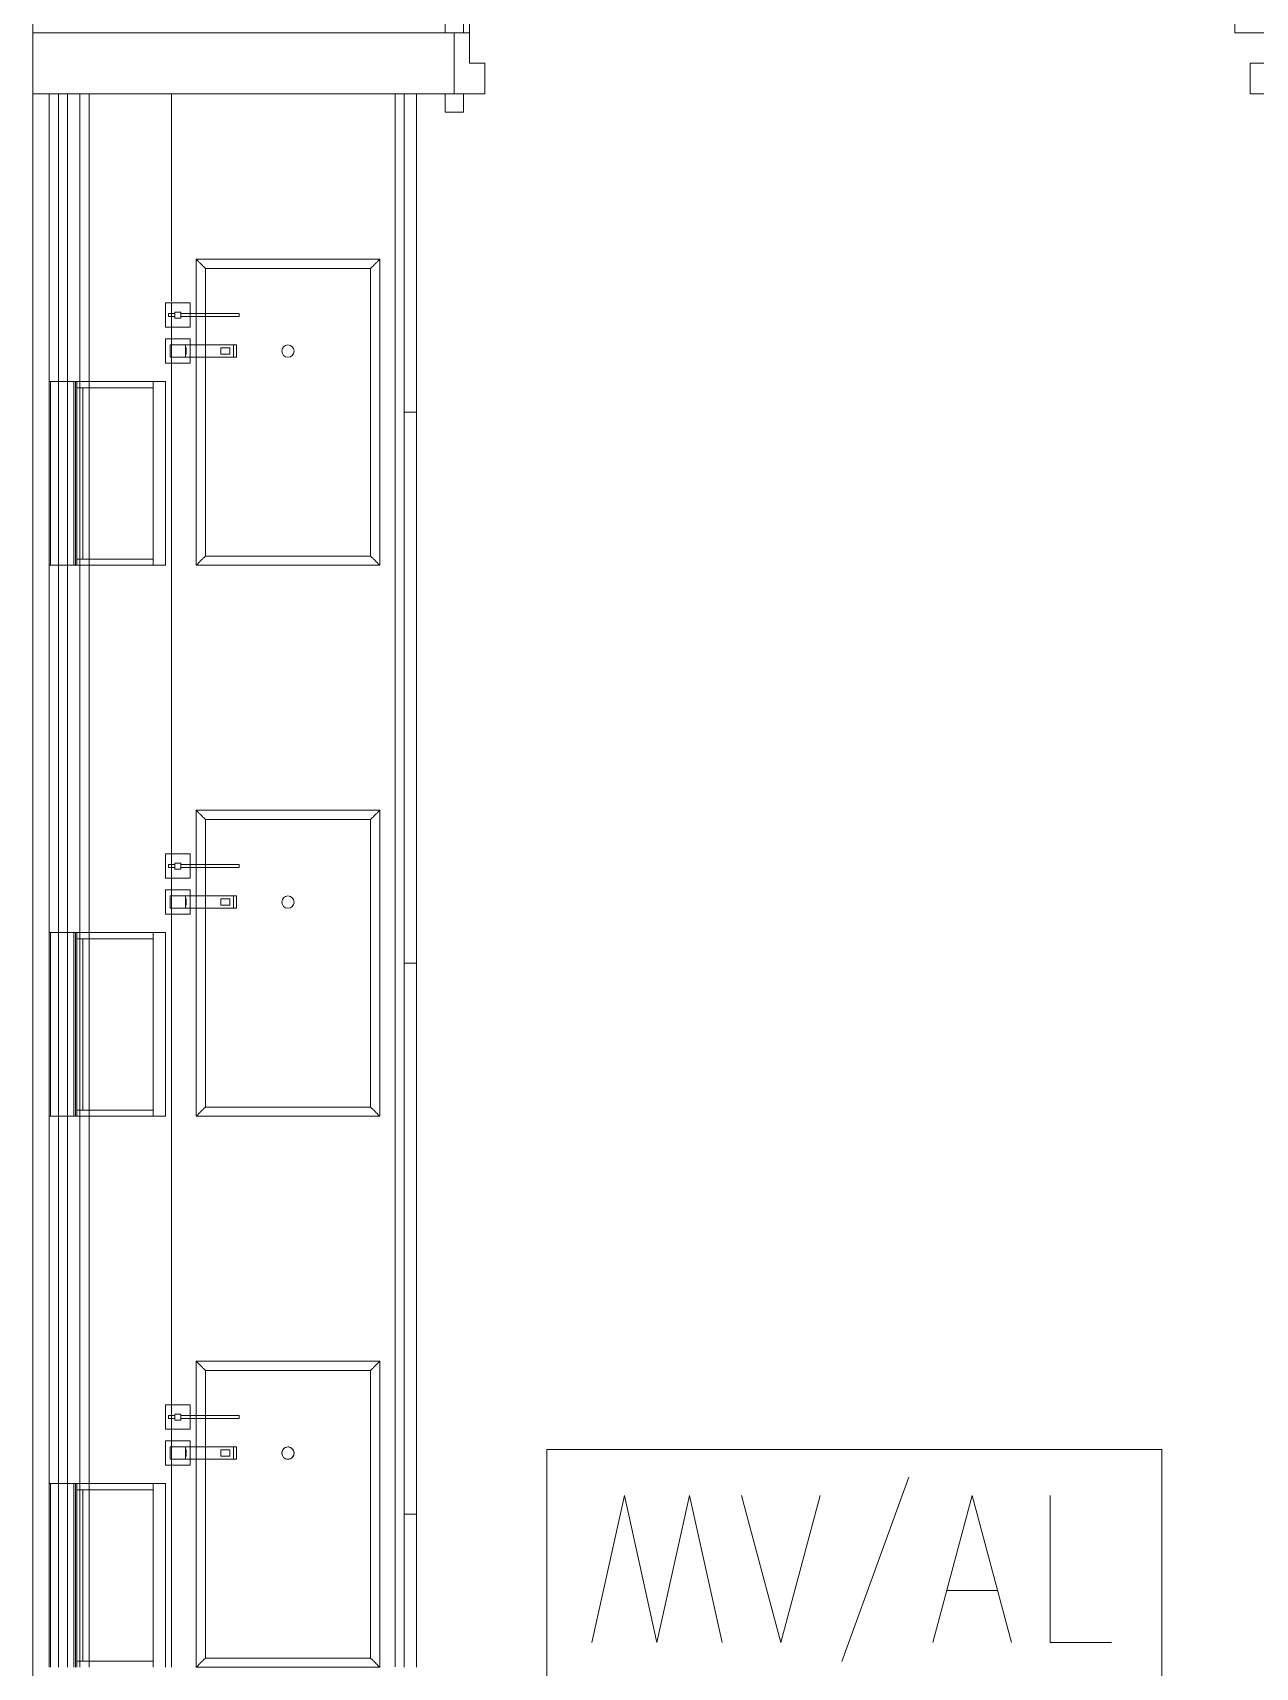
# Model space of a CAD drawing. Header units: millimetres. Extents: x 10569 to 232243, y -25347 to 80743.
# Drawn here: x 78989 to 80986, y 40282 to 42952 of the extents above; entities that cross this region are included whole.
import ezdxf

# ---------------------------------------------------------------- set-up
doc = ezdxf.new("R2010")
doc.units = ezdxf.units.MM
for name, color, linetype, lineweight in [('A-DETL-GENF', 92, 'Continuous', 20), ('A-DOOR', 31, 'Continuous', 20), ('A-DOOR-FRAM', 31, 'Continuous', 30), ('A-GENM', 13, 'Continuous', 20), ('A-WALL', 113, 'Continuous', 20)]:
    doc.layers.add(name, color=color, linetype=linetype, lineweight=lineweight)

# ---------------------------------------------------------------- blocks, each defined once
blk = doc.blocks.new('DLN-Single Door__X01_ - _M08_1300 x 2450 _WH_-16935537-TENDER DRAFT G_F')
at = {"layer": 'A-DOOR', "lineweight": 15}
for p, q in [((-660, 80), (-690, 80)), ((-690, 80), (-690, 50)), ((-660, 50), (-660, 80)), ((690, 80), (660, 80)), ((660, 80), (660, 50)), ((690, 50), (690, 80)), ((-675, 50), (-660, 50)), ((660, 50), (675, 50)), ((-690, -50), (-690, -80)), ((-660, -50), (-675, -50)), ((-660, -80), (-660, -50)), ((-600, -50), (-650, -50)), ((-650, -50), (-650, -1350)), ((-600, -1350), (-600, -50)), ((675, -50), (660, -50)), ((660, -50), (660, -80)), ((690, -80), (690, -50)), ((-690, -80), (-660, -80)), ((660, -80), (690, -80)), ((-650, -1350), (-600, -1350))]:
    blk.add_line(p, q, dxfattribs=at)
blk.add_arc((-650, -50), 1300, 270, 0.5, dxfattribs=at)
at = {"layer": 'A-DOOR-FRAM', "lineweight": 15}
for p, q in [((-625, 50), (-675, 50)), ((-625, 0), (-625, 50)), ((625, 50), (625, 0)), ((675, 50), (625, 50)), ((-650, -50), (-650, 0)), ((-650, 0), (-625, 0)), ((625, 0), (650, 0)), ((650, 0), (650, -50)), ((-675, -50), (-650, -50)), ((650, -50), (675, -50))]:
    blk.add_line(p, q, dxfattribs=at)
blk = doc.blocks.new('DLN_Counter _ Cabinet - DLN_Counter _ Cabinet-15606088-TENDER DRAFT G_F')
at = {"layer": 'A-GENM', "lineweight": 9}
for p, q in [((-235, 525), (235, 525)), ((-235, 255), (-235, 525)), ((235, 525), (235, 255)), ((235, 255), (-235, 255))]:
    blk.add_line(p, q, dxfattribs=at)
blk = doc.blocks.new('DLN_Counter _ Cabinet - DLN_Counter _ Cabinet-15606091-TENDER DRAFT G_F')
at = {"layer": 'A-GENM', "lineweight": 9}
for p, q in [((-235, 525), (235, 525)), ((-235, 255), (-235, 525)), ((235, 525), (235, 255)), ((235, 255), (-235, 255))]:
    blk.add_line(p, q, dxfattribs=at)
blk = doc.blocks.new('DLN_2D-MV_AL - MV_AL_RED_-1735445-TENDER DRAFT G_F')
at = {"layer": 'A-DETL-GENF'}
for p, q in [((502.5, 200), (-502.5, 200)), ((-502.5, 200), (-502.5, -200)), ((-502.5, 200), (502.5, 200)), ((-502.5, -200), (-502.5, 200)), ((502.5, -200), (502.5, 200)), ((502.5, 200), (502.5, -200)), ((89.3, 154.7), (-20.2, -146)), ((-375.6, 125), (-428.8, -115)), ((-375.6, 125), (-322.4, -115)), ((-269.2, 125), (-322.4, -115)), ((-269.2, 125), (-216, -115)), ((-120.1, -115), (-184.4, 125)), ((-120.1, -115), (-55.8, 125)), ((192.7, 125), (128.4, -115)), ((192.7, 125), (257, -115)), ((319.9, 125), (319.9, -115)), ((151.1, -30.3), (234.3, -30.3)), ((319.9, -115), (419.9, -115)), ((-502.5, -200), (502.5, -200)), ((502.5, -200), (-502.5, -200))]:
    blk.add_line(p, q, dxfattribs=at)

msp = doc.modelspace()

# ---------------------------------------------------------------- linework, layer by layer
at = {"layer": 'A-GENM', "lineweight": 9}
for p, q in [((79616.29296, 42852.48546), (79016.29296, 42852.48546)), ((79016.29296, 42082.48546), (79016.29296, 42852.48546)), ((79016.29296, 42852.48546), (79016.29296, 42082.48546)), ((79016.29296, 42082.48546), (79016.29296, 42852.48546)), ((79016.29296, 42852.48546), (79016.29296, 42382.48546)), ((79016.29296, 42852.48546), (79046.29296, 42852.48546)), ((79031.29296, 42852.48546), (79016.29296, 42852.48546)), ((79031.29296, 42852.48546), (79031.29296, 42382.48546)), ((79031.29296, 42852.48546), (79031.29296, 42082.48546)), ((79046.29296, 42852.48546), (79031.29296, 42852.48546)), ((79031.29296, 42852.48546), (79046.29296, 42852.48546)), ((79046.29296, 42852.48546), (79031.29296, 42852.48546)), ((79046.29296, 42082.48546), (79046.29296, 42852.48546)), ((79046.29296, 42852.48546), (79046.29296, 42082.48546)), ((79046.29296, 42852.48546), (79216.29296, 42852.48546)), ((79066.29296, 42852.48546), (79046.29296, 42852.48546)), ((79066.29296, 42852.48546), (79066.29296, 42082.48546)), ((79066.29296, 42852.48546), (79066.29296, 42082.48546)), ((79081.29296, 42852.48546), (79066.29296, 42852.48546)), ((79081.29296, 42852.48546), (79081.29296, 42082.48546)), ((79081.29296, 42852.48546), (79081.29296, 42082.48546)), ((79216.29296, 42852.48546), (79081.29296, 42852.48546)), ((79581.29296, 42852.48546), (79216.29296, 42852.48546)), ((79216.29296, 42852.48546), (79596.29296, 42852.48546)), ((79216.29296, 42513.22929), (79216.29296, 42852.48546)), ((79216.29296, 42852.48546), (79216.29296, 42513.22929)), ((79216.29296, 42852.48546), (79596.29296, 42852.48546)), ((79596.29296, 42852.48546), (79216.29296, 42852.48546)), ((79596.29296, 42852.48546), (79581.29296, 42852.48546)), ((79581.29296, 42852.48546), (79581.29296, 42083.17777)), ((79581.29296, 42852.48546), (79581.29296, 42083.17777)), ((79596.29296, 42852.48546), (79616.29296, 42852.48546)), ((79616.29296, 42852.48546), (79596.29296, 42852.48546)), ((79596.29296, 42852.48546), (79596.29296, 42332.48546)), ((79596.29296, 42332.48546), (79596.29296, 42852.48546)), ((79596.29296, 42082.48546), (79596.29296, 42852.48546)), ((79596.29296, 42852.48546), (79596.29296, 42082.48546)), ((79596.29296, 42082.48546), (79596.29296, 42852.48546)), ((79596.29296, 42852.48546), (79596.29296, 42082.48546)), ((79616.29296, 42852.48546), (79616.29296, 42332.48546)), ((79616.29296, 42332.48546), (79616.29296, 42852.48546)), ((79616.29296, 42082.48546), (79616.29296, 42852.48546)), ((79616.29296, 42852.48546), (79616.29296, 42082.48546)), ((79256.29296, 42493.72339), (79256.29296, 42582.48546)), ((79256.29296, 42582.48546), (79556.29296, 42582.48546)), ((79541.29296, 42567.48546), (79271.29296, 42567.48546)), ((79271.29296, 42567.48546), (79271.29296, 42493.72339)), ((79271.29296, 42493.72339), (79271.29296, 42567.48546)), ((79271.29296, 42567.48546), (79541.29296, 42567.48546)), ((79541.29296, 42097.48546), (79541.29296, 42567.48546)), ((79541.29296, 42567.48546), (79541.29296, 42097.48546)), ((79556.29296, 42582.48546), (79556.29296, 42082.48546)), ((79246.29296, 42511.22339), (79206.29296, 42511.22339)), ((79206.29296, 42511.22339), (79206.29296, 42471.22339)), ((79206.29296, 42471.22339), (79206.29296, 42511.22339)), ((79206.29296, 42511.22339), (79246.29296, 42511.22339)), ((79216.29296, 42493.72339), (79216.29296, 42511.22339)), ((79216.29296, 42511.22339), (79216.29296, 42493.72339)), ((79246.29296, 42493.72339), (79246.29296, 42511.22339)), ((79246.29296, 42511.22339), (79246.29296, 42493.72339)), ((79211.29296, 42493.72339), (79221.29296, 42493.72339)), ((79221.29296, 42493.72339), (79211.29296, 42493.72339)), ((79211.29296, 42493.72339), (79211.29296, 42488.72339)), ((79211.29296, 42493.72339), (79211.29296, 42488.72339)), ((79211.29296, 42488.72339), (79221.29296, 42488.72339)), ((79221.29296, 42488.72339), (79211.29296, 42488.72339)), ((79216.29296, 42488.72339), (79216.29296, 42493.72339)), ((79216.29296, 42493.72339), (79216.29296, 42488.72339)), ((79216.29296, 42471.22339), (79216.29296, 42488.72339)), ((79216.29296, 42488.72339), (79216.29296, 42471.22339)), ((79221.29296, 42496.22339), (79231.29296, 42496.22339)), ((79231.29296, 42496.22339), (79221.29296, 42496.22339)), ((79221.29296, 42486.22339), (79221.29296, 42496.22339)), ((79221.29296, 42496.22339), (79221.29296, 42493.72339)), ((79221.29296, 42493.72339), (79221.29296, 42488.72339)), ((79221.29296, 42493.72339), (79221.29296, 42488.72339)), ((79221.29296, 42488.72339), (79221.29296, 42493.72339)), ((79221.29296, 42488.72339), (79221.29296, 42486.22339)), ((79221.29296, 42486.22339), (79231.29296, 42486.22339)), ((79231.29296, 42486.22339), (79221.29296, 42486.22339)), ((79231.29296, 42496.22339), (79231.29296, 42493.72339)), ((79231.29296, 42496.22339), (79231.29296, 42486.22339)), ((79231.29296, 42493.72339), (79231.29296, 42488.72339)), ((79231.29296, 42493.72339), (79231.29296, 42488.72339)), ((79231.29296, 42493.72339), (79326.29296, 42493.72339)), ((79326.29296, 42493.72339), (79231.29296, 42493.72339)), ((79231.29296, 42488.72339), (79231.29296, 42493.72339)), ((79326.29296, 42488.72339), (79231.29296, 42488.72339)), ((79231.29296, 42488.72339), (79326.29296, 42488.72339)), ((79231.29296, 42488.72339), (79231.29296, 42486.22339)), ((79246.29296, 42488.72339), (79246.29296, 42493.72339)), ((79246.29296, 42493.72339), (79246.29296, 42488.72339)), ((79246.29296, 42471.22339), (79246.29296, 42488.72339)), ((79246.29296, 42488.72339), (79246.29296, 42471.22339)), ((79256.29296, 42488.72339), (79256.29296, 42493.72339)), ((79256.29296, 42442.48546), (79256.29296, 42488.72339)), ((79271.29296, 42493.72339), (79271.29296, 42488.72339)), ((79271.29296, 42488.72339), (79271.29296, 42493.72339)), ((79271.29296, 42488.72339), (79271.29296, 42442.48546)), ((79271.29296, 42442.48546), (79271.29296, 42488.72339)), ((79326.29296, 42488.72339), (79326.29296, 42493.72339)), ((79326.29296, 42493.72339), (79326.29296, 42488.72339)), ((79206.29296, 42471.22339), (79246.29296, 42471.22339)), ((79246.29296, 42471.22339), (79206.29296, 42471.22339)), ((79216.29296, 42452.48546), (79216.29296, 42471.22339)), ((79216.29296, 42471.22339), (79216.29296, 42452.48546)), ((79246.29296, 42452.48546), (79206.29296, 42452.48546)), ((79206.29296, 42452.48546), (79206.29296, 42412.48546)), ((79206.29296, 42412.48546), (79206.29296, 42452.48546)), ((79206.29296, 42452.48546), (79246.29296, 42452.48546)), ((79213.79296, 42442.48546), (79317.15915, 42442.48546)), ((79238.79296, 42442.48546), (79213.79296, 42442.48546)), ((79213.79296, 42422.48546), (79213.79296, 42442.48546)), ((79213.79296, 42442.48546), (79213.79296, 42422.48546)), ((79216.29296, 42442.48546), (79216.29296, 42452.48546)), ((79216.29296, 42452.48546), (79216.29296, 42442.48546)), ((79216.29296, 42422.48546), (79216.29296, 42442.48546)), ((79216.29296, 42442.48546), (79216.29296, 42422.48546)), ((79258.53236, 42442.48546), (79238.79296, 42442.48546)), ((79238.79296, 42442.48546), (79238.79296, 42422.48546)), ((79238.79296, 42437.48546), (79239.79296, 42437.48546)), ((79239.79296, 42437.48546), (79238.79296, 42437.48546)), ((79238.79296, 42427.48546), (79238.79296, 42437.48546)), ((79238.79296, 42437.48546), (79238.79296, 42427.48546)), ((79238.79296, 42427.48546), (79239.79296, 42427.48546)), ((79239.79296, 42427.48546), (79238.79296, 42427.48546)), ((79239.79296, 42437.48546), (79239.79296, 42427.48546)), ((79239.79296, 42437.48546), (79239.79296, 42427.48546)), ((79246.29296, 42442.48546), (79246.29296, 42452.48546)), ((79246.29296, 42452.48546), (79246.29296, 42442.48546)), ((79246.29296, 42422.48546), (79246.29296, 42442.48546)), ((79246.29296, 42442.48546), (79246.29296, 42422.48546)), ((79256.29296, 42422.48546), (79256.29296, 42442.48546)), ((79322.28945, 42442.48546), (79258.53236, 42442.48546)), ((79271.29296, 42442.48546), (79271.29296, 42422.48546)), ((79271.29296, 42422.48546), (79271.29296, 42442.48546)), ((79296.35044, 42437.48546), (79296.35044, 42427.48546)), ((79311.35044, 42437.48546), (79296.35044, 42437.48546)), ((79296.35044, 42437.48546), (79311.35044, 42437.48546)), ((79311.35044, 42427.48546), (79296.35044, 42427.48546)), ((79296.35044, 42427.48546), (79311.35044, 42427.48546)), ((79311.35044, 42427.48546), (79311.35044, 42437.48546)), ((79311.35044, 42437.48546), (79311.35044, 42427.48546)), ((79317.15915, 42442.48546), (79322.28945, 42442.48546)), ((79317.15915, 42442.48546), (79317.15915, 42422.48546)), ((79322.28945, 42442.48546), (79322.28945, 42422.48546)), ((79206.29296, 42412.48546), (79246.29296, 42412.48546)), ((79246.29296, 42412.48546), (79206.29296, 42412.48546)), ((79213.79296, 42422.48546), (79238.79296, 42422.48546)), ((79317.15915, 42422.48546), (79213.79296, 42422.48546)), ((79216.29296, 42412.48546), (79216.29296, 42422.48546)), ((79216.29296, 42422.48546), (79216.29296, 42412.48546)), ((79216.29296, 42082.48546), (79216.29296, 42412.48546)), ((79216.29296, 42412.48546), (79216.29296, 42082.48546)), ((79238.79296, 42422.48546), (79258.53236, 42422.48546)), ((79246.29296, 42412.48546), (79246.29296, 42422.48546)), ((79246.29296, 42422.48546), (79246.29296, 42412.48546)), ((79256.29296, 42082.48546), (79256.29296, 42422.48546)), ((79258.53236, 42422.48546), (79322.28945, 42422.48546)), ((79271.29296, 42422.48546), (79271.29296, 42097.48546)), ((79271.29296, 42097.48546), (79271.29296, 42422.48546)), ((79322.28945, 42422.48546), (79317.15915, 42422.48546)), ((79016.29296, 42382.48546), (79016.29296, 42082.48546)), ((79016.29296, 42382.48546), (79046.29296, 42382.48546)), ((79018.29296, 42382.48546), (79016.29296, 42382.48546)), ((79016.29296, 42082.48546), (79016.29296, 42382.48546)), ((79016.29296, 42382.48546), (79016.29296, 42082.48546)), ((79046.29296, 42382.48546), (79018.29296, 42382.48546)), ((79018.29296, 42382.48546), (79018.29296, 42082.48546)), ((79018.29296, 42382.48546), (79018.29296, 42082.48546)), ((79031.29296, 42382.48546), (79031.29296, 42082.48546)), ((79046.29296, 42382.48546), (79061.29296, 42382.48546)), ((79059.29296, 42382.48546), (79046.29296, 42382.48546)), ((79056.29296, 42082.48546), (79056.29296, 42382.48546)), ((79056.29296, 42382.48546), (79061.29296, 42382.48546)), ((79061.29296, 42382.48546), (79056.29296, 42382.48546)), ((79056.29296, 42382.48546), (79056.29296, 42082.48546)), ((79061.29296, 42382.48546), (79059.29296, 42382.48546)), ((79059.29296, 42382.48546), (79059.29296, 42082.48546)), ((79059.29296, 42382.48546), (79059.29296, 42082.48546)), ((79061.29296, 42382.48546), (79206.29296, 42382.48546)), ((79206.29296, 42382.48546), (79061.29296, 42382.48546)), ((79061.29296, 42382.48546), (79061.29296, 42082.48546)), ((79061.29296, 42382.48546), (79061.29296, 42082.48546)), ((79186.29296, 42382.48546), (79061.29296, 42382.48546)), ((79061.29296, 42382.48546), (79186.29296, 42382.48546)), ((79061.29296, 42372.48546), (79061.29296, 42382.48546)), ((79061.29296, 42372.48546), (79061.29296, 42382.48546)), ((79186.29296, 42382.48546), (79186.29296, 42372.48546)), ((79186.29296, 42372.48546), (79186.29296, 42382.48546)), ((79206.29296, 42382.48546), (79186.29296, 42382.48546)), ((79206.29296, 42382.48546), (79186.29296, 42382.48546)), ((79186.29296, 42082.48546), (79186.29296, 42382.48546)), ((79186.29296, 42382.48546), (79186.29296, 42082.48546)), ((79206.29296, 42382.48546), (79206.29296, 42082.48546)), ((79206.29296, 42082.48546), (79206.29296, 42382.48546)), ((79206.29296, 42382.48546), (79206.29296, 42082.48546)), ((79206.29296, 42082.48546), (79206.29296, 42382.48546)), ((79186.29296, 42372.48546), (79061.29296, 42372.48546)), ((79061.29296, 42372.48546), (79071.29296, 42372.48546)), ((79061.29296, 42092.48546), (79061.29296, 42372.48546)), ((79061.29296, 42372.48546), (79061.29296, 42092.48546)), ((79061.29296, 42372.48546), (79186.29296, 42372.48546)), ((79186.29296, 42372.48546), (79061.29296, 42372.48546)), ((79071.29296, 42372.48546), (79186.29296, 42372.48546)), ((79071.29296, 42372.48546), (79071.29296, 42092.48546)), ((79071.29296, 42092.48546), (79071.29296, 42372.48546)), ((79186.29296, 42372.48546), (79186.29296, 42092.48546)), ((79186.29296, 42372.48546), (79186.29296, 42092.48546)), ((79596.29296, 42332.48546), (79616.29296, 42332.48546)), ((79616.29296, 42332.48546), (79596.29296, 42332.48546)), ((79596.29296, 42082.48546), (79596.29296, 42332.48546)), ((79596.29296, 42332.48546), (79596.29296, 42082.48546)), ((79596.29296, 42332.48546), (79616.29296, 42332.48546)), ((79616.29296, 42332.48546), (79596.29296, 42332.48546)), ((79616.29296, 42082.48546), (79616.29296, 42332.48546)), ((79616.29296, 42332.48546), (79616.29296, 42082.48546)), ((79016.29296, 41182.48546), (79016.29296, 42082.48546)), ((79016.29296, 42082.48546), (79016.29296, 41182.48546)), ((79016.29296, 41182.48546), (79016.29296, 42082.48546)), ((79016.29296, 42082.48546), (79016.29296, 41482.48546)), ((79016.29296, 42082.48546), (79018.29296, 42082.48546)), ((79046.29296, 42082.48546), (79016.29296, 42082.48546)), ((79018.29296, 42082.48546), (79046.29296, 42082.48546)), ((79031.29296, 42082.48546), (79031.29296, 41482.48546)), ((79031.29296, 42082.48546), (79031.29296, 41182.48546)), ((79046.29296, 41182.48546), (79046.29296, 42082.48546)), ((79046.29296, 42082.48546), (79046.29296, 41182.48546)), ((79046.29296, 42082.48546), (79056.29296, 42082.48546)), ((79056.29296, 42082.48546), (79046.29296, 42082.48546)), ((79056.29296, 42082.48546), (79061.29296, 42082.48546)), ((79061.29296, 42082.48546), (79056.29296, 42082.48546)), ((79056.29296, 42082.48546), (79059.29296, 42082.48546)), ((79061.29296, 42082.48546), (79056.29296, 42082.48546)), ((79059.29296, 42082.48546), (79061.29296, 42082.48546)), ((79071.29296, 42092.48546), (79061.29296, 42092.48546)), ((79061.29296, 42092.48546), (79186.29296, 42092.48546)), ((79186.29296, 42092.48546), (79061.29296, 42092.48546)), ((79061.29296, 42092.48546), (79186.29296, 42092.48546)), ((79061.29296, 42082.48546), (79061.29296, 42092.48546)), ((79061.29296, 42082.48546), (79061.29296, 42092.48546)), ((79061.29296, 42082.48546), (79206.29296, 42082.48546)), ((79206.29296, 42082.48546), (79061.29296, 42082.48546)), ((79061.29296, 42082.48546), (79186.29296, 42082.48546)), ((79186.29296, 42082.48546), (79061.29296, 42082.48546)), ((79066.29296, 42082.48546), (79066.29296, 41182.48546)), ((79066.29296, 42082.48546), (79066.29296, 41182.48546)), ((79186.29296, 42092.48546), (79071.29296, 42092.48546)), ((79081.29296, 42082.48546), (79081.29296, 41182.48546)), ((79081.29296, 42082.48546), (79081.29296, 41182.48546)), ((79186.29296, 42092.48546), (79186.29296, 42082.48546)), ((79186.29296, 42082.48546), (79186.29296, 42092.48546)), ((79186.29296, 42082.48546), (79206.29296, 42082.48546)), ((79186.29296, 42082.48546), (79206.29296, 42082.48546)), ((79216.29296, 41611.22339), (79216.29296, 42082.48546)), ((79216.29296, 42082.48546), (79216.29296, 41611.22339)), ((79256.29296, 42082.48546), (79556.29296, 42082.48546)), ((79556.29296, 42082.48546), (79256.29296, 42082.48546)), ((79271.29296, 42097.48546), (79541.29296, 42097.48546)), ((79541.29296, 42097.48546), (79271.29296, 42097.48546)), ((79581.29296, 42082.48546), (79581.29296, 41183.17777)), ((79581.29296, 42082.48546), (79581.29296, 41183.17777)), ((79596.29296, 42082.48546), (79596.29296, 41432.48546)), ((79596.29296, 41432.48546), (79596.29296, 42082.48546)), ((79596.29296, 41182.48546), (79596.29296, 42082.48546)), ((79596.29296, 42082.48546), (79596.29296, 41182.48546)), ((79596.29296, 41182.48546), (79596.29296, 42082.48546)), ((79596.29296, 42082.48546), (79596.29296, 41182.48546)), ((79616.29296, 42082.48546), (79616.29296, 41432.48546)), ((79616.29296, 41432.48546), (79616.29296, 42082.48546)), ((79616.29296, 41182.48546), (79616.29296, 42082.48546)), ((79616.29296, 42082.48546), (79616.29296, 41182.48546)), ((79256.29296, 41593.72339), (79256.29296, 41682.48546)), ((79256.29296, 41682.48546), (79556.29296, 41682.48546)), ((79556.29296, 41682.48546), (79556.29296, 41182.48546)), ((79541.29296, 41667.48546), (79271.29296, 41667.48546)), ((79271.29296, 41667.48546), (79271.29296, 41593.72339)), ((79271.29296, 41593.72339), (79271.29296, 41667.48546)), ((79271.29296, 41667.48546), (79541.29296, 41667.48546)), ((79541.29296, 41197.48546), (79541.29296, 41667.48546)), ((79541.29296, 41667.48546), (79541.29296, 41197.48546)), ((79246.29296, 41611.22339), (79206.29296, 41611.22339)), ((79206.29296, 41611.22339), (79206.29296, 41571.22339)), ((79206.29296, 41571.22339), (79206.29296, 41611.22339)), ((79206.29296, 41611.22339), (79246.29296, 41611.22339)), ((79216.29296, 41593.72339), (79216.29296, 41611.22339)), ((79216.29296, 41611.22339), (79216.29296, 41593.72339)), ((79246.29296, 41593.72339), (79246.29296, 41611.22339)), ((79246.29296, 41611.22339), (79246.29296, 41593.72339)), ((79211.29296, 41593.72339), (79221.29296, 41593.72339)), ((79221.29296, 41593.72339), (79211.29296, 41593.72339)), ((79211.29296, 41593.72339), (79211.29296, 41588.72339)), ((79211.29296, 41593.72339), (79211.29296, 41588.72339)), ((79211.29296, 41588.72339), (79221.29296, 41588.72339)), ((79221.29296, 41588.72339), (79211.29296, 41588.72339)), ((79216.29296, 41588.72339), (79216.29296, 41593.72339)), ((79216.29296, 41593.72339), (79216.29296, 41588.72339)), ((79216.29296, 41571.22339), (79216.29296, 41588.72339)), ((79216.29296, 41588.72339), (79216.29296, 41571.22339)), ((79221.29296, 41596.22339), (79231.29296, 41596.22339)), ((79231.29296, 41596.22339), (79221.29296, 41596.22339)), ((79221.29296, 41586.22339), (79221.29296, 41596.22339)), ((79221.29296, 41596.22339), (79221.29296, 41593.72339)), ((79221.29296, 41593.72339), (79221.29296, 41588.72339)), ((79221.29296, 41593.72339), (79221.29296, 41588.72339)), ((79221.29296, 41588.72339), (79221.29296, 41593.72339)), ((79221.29296, 41588.72339), (79221.29296, 41586.22339)), ((79221.29296, 41586.22339), (79231.29296, 41586.22339)), ((79231.29296, 41586.22339), (79221.29296, 41586.22339)), ((79231.29296, 41596.22339), (79231.29296, 41593.72339)), ((79231.29296, 41596.22339), (79231.29296, 41586.22339)), ((79231.29296, 41593.72339), (79231.29296, 41588.72339)), ((79231.29296, 41593.72339), (79231.29296, 41588.72339)), ((79231.29296, 41593.72339), (79326.29296, 41593.72339)), ((79326.29296, 41593.72339), (79231.29296, 41593.72339)), ((79231.29296, 41588.72339), (79231.29296, 41593.72339)), ((79326.29296, 41588.72339), (79231.29296, 41588.72339)), ((79231.29296, 41588.72339), (79326.29296, 41588.72339)), ((79231.29296, 41588.72339), (79231.29296, 41586.22339)), ((79246.29296, 41588.72339), (79246.29296, 41593.72339)), ((79246.29296, 41593.72339), (79246.29296, 41588.72339)), ((79246.29296, 41571.22339), (79246.29296, 41588.72339)), ((79246.29296, 41588.72339), (79246.29296, 41571.22339)), ((79256.29296, 41588.72339), (79256.29296, 41593.72339)), ((79256.29296, 41542.48546), (79256.29296, 41588.72339)), ((79271.29296, 41593.72339), (79271.29296, 41588.72339)), ((79271.29296, 41588.72339), (79271.29296, 41593.72339)), ((79271.29296, 41588.72339), (79271.29296, 41542.48546)), ((79271.29296, 41542.48546), (79271.29296, 41588.72339)), ((79326.29296, 41588.72339), (79326.29296, 41593.72339)), ((79326.29296, 41593.72339), (79326.29296, 41588.72339)), ((79206.29296, 41571.22339), (79246.29296, 41571.22339)), ((79246.29296, 41571.22339), (79206.29296, 41571.22339)), ((79246.29296, 41552.48546), (79206.29296, 41552.48546)), ((79206.29296, 41552.48546), (79206.29296, 41512.48546)), ((79206.29296, 41512.48546), (79206.29296, 41552.48546)), ((79206.29296, 41552.48546), (79246.29296, 41552.48546)), ((79216.29296, 41552.48546), (79216.29296, 41571.22339)), ((79216.29296, 41571.22339), (79216.29296, 41552.48546)), ((79216.29296, 41542.48546), (79216.29296, 41552.48546)), ((79216.29296, 41552.48546), (79216.29296, 41542.48546)), ((79246.29296, 41542.48546), (79246.29296, 41552.48546)), ((79246.29296, 41552.48546), (79246.29296, 41542.48546)), ((79213.79296, 41542.48546), (79317.15915, 41542.48546)), ((79238.79296, 41542.48546), (79213.79296, 41542.48546)), ((79213.79296, 41522.48546), (79213.79296, 41542.48546)), ((79213.79296, 41542.48546), (79213.79296, 41522.48546)), ((79213.79296, 41522.48546), (79238.79296, 41522.48546)), ((79317.15915, 41522.48546), (79213.79296, 41522.48546)), ((79216.29296, 41522.48546), (79216.29296, 41542.48546)), ((79216.29296, 41542.48546), (79216.29296, 41522.48546)), ((79216.29296, 41512.48546), (79216.29296, 41522.48546)), ((79216.29296, 41522.48546), (79216.29296, 41512.48546)), ((79258.53236, 41542.48546), (79238.79296, 41542.48546)), ((79238.79296, 41542.48546), (79238.79296, 41522.48546)), ((79238.79296, 41537.48546), (79239.79296, 41537.48546)), ((79239.79296, 41537.48546), (79238.79296, 41537.48546)), ((79238.79296, 41527.48546), (79238.79296, 41537.48546)), ((79238.79296, 41537.48546), (79238.79296, 41527.48546)), ((79238.79296, 41527.48546), (79239.79296, 41527.48546)), ((79239.79296, 41527.48546), (79238.79296, 41527.48546)), ((79238.79296, 41522.48546), (79258.53236, 41522.48546)), ((79239.79296, 41537.48546), (79239.79296, 41527.48546)), ((79239.79296, 41537.48546), (79239.79296, 41527.48546)), ((79246.29296, 41522.48546), (79246.29296, 41542.48546)), ((79246.29296, 41542.48546), (79246.29296, 41522.48546)), ((79246.29296, 41512.48546), (79246.29296, 41522.48546)), ((79246.29296, 41522.48546), (79246.29296, 41512.48546)), ((79256.29296, 41522.48546), (79256.29296, 41542.48546)), ((79256.29296, 41182.48546), (79256.29296, 41522.48546)), ((79322.28945, 41542.48546), (79258.53236, 41542.48546)), ((79258.53236, 41522.48546), (79322.28945, 41522.48546)), ((79271.29296, 41542.48546), (79271.29296, 41522.48546)), ((79271.29296, 41522.48546), (79271.29296, 41542.48546)), ((79271.29296, 41522.48546), (79271.29296, 41197.48546)), ((79271.29296, 41197.48546), (79271.29296, 41522.48546)), ((79296.35044, 41537.48546), (79296.35044, 41527.48546)), ((79311.35044, 41537.48546), (79296.35044, 41537.48546)), ((79296.35044, 41537.48546), (79311.35044, 41537.48546)), ((79311.35044, 41527.48546), (79296.35044, 41527.48546)), ((79296.35044, 41527.48546), (79311.35044, 41527.48546)), ((79311.35044, 41527.48546), (79311.35044, 41537.48546)), ((79311.35044, 41537.48546), (79311.35044, 41527.48546)), ((79317.15915, 41542.48546), (79322.28945, 41542.48546)), ((79317.15915, 41542.48546), (79317.15915, 41522.48546)), ((79322.28945, 41522.48546), (79317.15915, 41522.48546)), ((79322.28945, 41542.48546), (79322.28945, 41522.48546)), ((79206.29296, 41512.48546), (79246.29296, 41512.48546)), ((79246.29296, 41512.48546), (79206.29296, 41512.48546)), ((79216.29296, 41182.48546), (79216.29296, 41512.48546)), ((79216.29296, 41512.48546), (79216.29296, 41182.48546)), ((79016.29296, 41482.48546), (79016.29296, 41182.48546)), ((79016.29296, 41482.48546), (79046.29296, 41482.48546)), ((79018.29296, 41482.48546), (79016.29296, 41482.48546)), ((79016.29296, 41182.48546), (79016.29296, 41482.48546)), ((79016.29296, 41482.48546), (79016.29296, 41182.48546)), ((79046.29296, 41482.48546), (79018.29296, 41482.48546)), ((79018.29296, 41482.48546), (79018.29296, 41182.48546)), ((79018.29296, 41482.48546), (79018.29296, 41182.48546)), ((79031.29296, 41482.48546), (79031.29296, 41182.48546)), ((79046.29296, 41482.48546), (79061.29296, 41482.48546)), ((79059.29296, 41482.48546), (79046.29296, 41482.48546)), ((79056.29296, 41182.48546), (79056.29296, 41482.48546)), ((79056.29296, 41482.48546), (79061.29296, 41482.48546)), ((79061.29296, 41482.48546), (79056.29296, 41482.48546)), ((79056.29296, 41482.48546), (79056.29296, 41182.48546)), ((79061.29296, 41482.48546), (79059.29296, 41482.48546)), ((79059.29296, 41482.48546), (79059.29296, 41182.48546)), ((79059.29296, 41482.48546), (79059.29296, 41182.48546)), ((79061.29296, 41482.48546), (79206.29296, 41482.48546)), ((79206.29296, 41482.48546), (79061.29296, 41482.48546)), ((79061.29296, 41482.48546), (79061.29296, 41182.48546)), ((79061.29296, 41482.48546), (79061.29296, 41182.48546)), ((79186.29296, 41482.48546), (79061.29296, 41482.48546)), ((79061.29296, 41482.48546), (79186.29296, 41482.48546)), ((79061.29296, 41472.48546), (79061.29296, 41482.48546)), ((79061.29296, 41472.48546), (79061.29296, 41482.48546)), ((79186.29296, 41472.48546), (79061.29296, 41472.48546)), ((79061.29296, 41472.48546), (79071.29296, 41472.48546)), ((79061.29296, 41192.48546), (79061.29296, 41472.48546)), ((79061.29296, 41472.48546), (79061.29296, 41192.48546)), ((79061.29296, 41472.48546), (79186.29296, 41472.48546)), ((79186.29296, 41472.48546), (79061.29296, 41472.48546)), ((79071.29296, 41472.48546), (79186.29296, 41472.48546)), ((79071.29296, 41472.48546), (79071.29296, 41192.48546)), ((79071.29296, 41192.48546), (79071.29296, 41472.48546)), ((79186.29296, 41482.48546), (79186.29296, 41472.48546)), ((79186.29296, 41472.48546), (79186.29296, 41482.48546)), ((79206.29296, 41482.48546), (79186.29296, 41482.48546)), ((79206.29296, 41482.48546), (79186.29296, 41482.48546)), ((79186.29296, 41182.48546), (79186.29296, 41482.48546)), ((79186.29296, 41482.48546), (79186.29296, 41182.48546)), ((79186.29296, 41472.48546), (79186.29296, 41192.48546)), ((79186.29296, 41472.48546), (79186.29296, 41192.48546)), ((79206.29296, 41482.48546), (79206.29296, 41182.48546)), ((79206.29296, 41182.48546), (79206.29296, 41482.48546)), ((79206.29296, 41482.48546), (79206.29296, 41182.48546)), ((79206.29296, 41182.48546), (79206.29296, 41482.48546)), ((79596.29296, 41432.48546), (79616.29296, 41432.48546)), ((79616.29296, 41432.48546), (79596.29296, 41432.48546)), ((79596.29296, 41182.48546), (79596.29296, 41432.48546)), ((79596.29296, 41432.48546), (79596.29296, 41182.48546)), ((79596.29296, 41432.48546), (79616.29296, 41432.48546)), ((79616.29296, 41432.48546), (79596.29296, 41432.48546)), ((79616.29296, 41182.48546), (79616.29296, 41432.48546)), ((79616.29296, 41432.48546), (79616.29296, 41182.48546)), ((79016.29296, 40282.48546), (79016.29296, 41182.48546)), ((79016.29296, 41182.48546), (79016.29296, 40282.48546)), ((79016.29296, 40282.48546), (79016.29296, 41182.48546)), ((79016.29296, 41182.48546), (79016.29296, 40582.48546)), ((79016.29296, 41182.48546), (79018.29296, 41182.48546)), ((79046.29296, 41182.48546), (79016.29296, 41182.48546)), ((79018.29296, 41182.48546), (79046.29296, 41182.48546)), ((79031.29296, 41182.48546), (79031.29296, 40582.48546)), ((79031.29296, 41182.48546), (79031.29296, 40282.48546)), ((79046.29296, 40282.48546), (79046.29296, 41182.48546)), ((79046.29296, 41182.48546), (79046.29296, 40282.48546)), ((79046.29296, 41182.48546), (79056.29296, 41182.48546)), ((79056.29296, 41182.48546), (79046.29296, 41182.48546)), ((79056.29296, 41182.48546), (79061.29296, 41182.48546)), ((79061.29296, 41182.48546), (79056.29296, 41182.48546)), ((79056.29296, 41182.48546), (79059.29296, 41182.48546)), ((79061.29296, 41182.48546), (79056.29296, 41182.48546)), ((79059.29296, 41182.48546), (79061.29296, 41182.48546)), ((79071.29296, 41192.48546), (79061.29296, 41192.48546)), ((79061.29296, 41192.48546), (79186.29296, 41192.48546)), ((79186.29296, 41192.48546), (79061.29296, 41192.48546)), ((79061.29296, 41192.48546), (79186.29296, 41192.48546)), ((79061.29296, 41182.48546), (79061.29296, 41192.48546)), ((79061.29296, 41182.48546), (79061.29296, 41192.48546)), ((79061.29296, 41182.48546), (79206.29296, 41182.48546)), ((79206.29296, 41182.48546), (79061.29296, 41182.48546)), ((79061.29296, 41182.48546), (79186.29296, 41182.48546)), ((79186.29296, 41182.48546), (79061.29296, 41182.48546)), ((79066.29296, 41182.48546), (79066.29296, 40282.48546)), ((79066.29296, 41182.48546), (79066.29296, 40282.48546)), ((79186.29296, 41192.48546), (79071.29296, 41192.48546)), ((79081.29296, 41182.48546), (79081.29296, 40282.48546)), ((79081.29296, 41182.48546), (79081.29296, 40282.48546)), ((79186.29296, 41192.48546), (79186.29296, 41182.48546)), ((79186.29296, 41182.48546), (79186.29296, 41192.48546)), ((79186.29296, 41182.48546), (79206.29296, 41182.48546)), ((79186.29296, 41182.48546), (79206.29296, 41182.48546)), ((79216.29296, 40711.22339), (79216.29296, 41182.48546)), ((79216.29296, 41182.48546), (79216.29296, 40711.22339)), ((79256.29296, 41182.48546), (79556.29296, 41182.48546)), ((79556.29296, 41182.48546), (79256.29296, 41182.48546)), ((79271.29296, 41197.48546), (79541.29296, 41197.48546)), ((79541.29296, 41197.48546), (79271.29296, 41197.48546)), ((79581.29296, 41182.48546), (79581.29296, 40283.17777)), ((79581.29296, 41182.48546), (79581.29296, 40283.17777)), ((79596.29296, 41182.48546), (79596.29296, 40532.48546)), ((79596.29296, 40532.48546), (79596.29296, 41182.48546)), ((79596.29296, 40282.48546), (79596.29296, 41182.48546)), ((79596.29296, 41182.48546), (79596.29296, 40282.48546)), ((79596.29296, 40282.48546), (79596.29296, 41182.48546)), ((79596.29296, 41182.48546), (79596.29296, 40282.48546)), ((79616.29296, 41182.48546), (79616.29296, 40532.48546)), ((79616.29296, 40532.48546), (79616.29296, 41182.48546)), ((79616.29296, 40282.48546), (79616.29296, 41182.48546)), ((79616.29296, 41182.48546), (79616.29296, 40282.48546)), ((79256.29296, 40693.72339), (79256.29296, 40782.48546)), ((79256.29296, 40782.48546), (79556.29296, 40782.48546)), ((79556.29296, 40782.48546), (79556.29296, 40282.48546)), ((79541.29296, 40767.48546), (79271.29296, 40767.48546)), ((79271.29296, 40767.48546), (79271.29296, 40693.72339)), ((79271.29296, 40693.72339), (79271.29296, 40767.48546)), ((79271.29296, 40767.48546), (79541.29296, 40767.48546)), ((79541.29296, 40297.48546), (79541.29296, 40767.48546)), ((79541.29296, 40767.48546), (79541.29296, 40297.48546)), ((79246.29296, 40711.22339), (79206.29296, 40711.22339)), ((79206.29296, 40711.22339), (79206.29296, 40671.22339)), ((79206.29296, 40671.22339), (79206.29296, 40711.22339)), ((79206.29296, 40711.22339), (79246.29296, 40711.22339)), ((79211.29296, 40693.72339), (79221.29296, 40693.72339)), ((79221.29296, 40693.72339), (79211.29296, 40693.72339)), ((79211.29296, 40693.72339), (79211.29296, 40688.72339)), ((79211.29296, 40693.72339), (79211.29296, 40688.72339)), ((79216.29296, 40693.72339), (79216.29296, 40711.22339)), ((79216.29296, 40711.22339), (79216.29296, 40693.72339)), ((79216.29296, 40688.72339), (79216.29296, 40693.72339)), ((79216.29296, 40693.72339), (79216.29296, 40688.72339)), ((79221.29296, 40696.22339), (79231.29296, 40696.22339)), ((79231.29296, 40696.22339), (79221.29296, 40696.22339)), ((79221.29296, 40686.22339), (79221.29296, 40696.22339)), ((79221.29296, 40696.22339), (79221.29296, 40693.72339)), ((79221.29296, 40688.72339), (79221.29296, 40693.72339)), ((79221.29296, 40693.72339), (79221.29296, 40688.72339)), ((79221.29296, 40693.72339), (79221.29296, 40688.72339)), ((79231.29296, 40696.22339), (79231.29296, 40693.72339)), ((79231.29296, 40696.22339), (79231.29296, 40686.22339)), ((79326.29296, 40693.72339), (79231.29296, 40693.72339)), ((79231.29296, 40693.72339), (79326.29296, 40693.72339)), ((79231.29296, 40693.72339), (79231.29296, 40688.72339)), ((79231.29296, 40688.72339), (79231.29296, 40693.72339)), ((79231.29296, 40693.72339), (79231.29296, 40688.72339)), ((79246.29296, 40693.72339), (79246.29296, 40711.22339)), ((79246.29296, 40711.22339), (79246.29296, 40693.72339)), ((79246.29296, 40689.51287), (79246.29296, 40693.72339)), ((79246.29296, 40693.72339), (79246.29296, 40689.51287)), ((79256.29296, 40690.03918), (79256.29296, 40693.72339)), ((79271.29296, 40693.72339), (79271.29296, 40690.82866)), ((79271.29296, 40690.82866), (79271.29296, 40693.72339)), ((79326.29296, 40688.72339), (79326.29296, 40693.72339)), ((79326.29296, 40693.72339), (79326.29296, 40688.72339)), ((79206.29296, 40671.22339), (79246.29296, 40671.22339)), ((79246.29296, 40671.22339), (79206.29296, 40671.22339)), ((79211.29296, 40688.72339), (79221.29296, 40688.72339)), ((79221.29296, 40688.72339), (79211.29296, 40688.72339)), ((79216.29296, 40671.22339), (79216.29296, 40688.72339)), ((79216.29296, 40688.72339), (79216.29296, 40671.22339)), ((79216.29296, 40652.48546), (79216.29296, 40671.22339)), ((79216.29296, 40671.22339), (79216.29296, 40652.48546)), ((79221.29296, 40688.72339), (79221.29296, 40686.22339)), ((79221.29296, 40686.22339), (79231.29296, 40686.22339)), ((79231.29296, 40686.22339), (79221.29296, 40686.22339)), ((79326.29296, 40688.72339), (79231.29296, 40688.72339)), ((79231.29296, 40688.72339), (79326.29296, 40688.72339)), ((79231.29296, 40688.72339), (79231.29296, 40686.22339)), ((79246.29296, 40671.22339), (79246.29296, 40688.72339)), ((79246.29296, 40688.72339), (79246.29296, 40671.22339)), ((79256.29296, 40642.48546), (79256.29296, 40688.72339)), ((79271.29296, 40688.72339), (79271.29296, 40642.48546)), ((79271.29296, 40642.48546), (79271.29296, 40688.72339)), ((79246.29296, 40652.48546), (79206.29296, 40652.48546)), ((79206.29296, 40652.48546), (79206.29296, 40612.48546)), ((79206.29296, 40612.48546), (79206.29296, 40652.48546)), ((79206.29296, 40652.48546), (79246.29296, 40652.48546)), ((79213.79296, 40642.48546), (79317.15915, 40642.48546)), ((79238.79296, 40642.48546), (79213.79296, 40642.48546)), ((79213.79296, 40622.48546), (79213.79296, 40642.48546)), ((79213.79296, 40642.48546), (79213.79296, 40622.48546)), ((79216.29296, 40642.48546), (79216.29296, 40652.48546)), ((79216.29296, 40652.48546), (79216.29296, 40642.48546)), ((79216.29296, 40622.48546), (79216.29296, 40642.48546)), ((79216.29296, 40642.48546), (79216.29296, 40622.48546)), ((79258.53236, 40642.48546), (79238.79296, 40642.48546)), ((79238.79296, 40642.48546), (79238.79296, 40622.48546)), ((79238.79296, 40637.48546), (79239.79296, 40637.48546)), ((79239.79296, 40637.48546), (79238.79296, 40637.48546)), ((79238.79296, 40627.48546), (79238.79296, 40637.48546)), ((79238.79296, 40637.48546), (79238.79296, 40627.48546)), ((79239.79296, 40637.48546), (79239.79296, 40627.48546)), ((79239.79296, 40637.48546), (79239.79296, 40627.48546)), ((79246.29296, 40642.48546), (79246.29296, 40652.48546)), ((79246.29296, 40652.48546), (79246.29296, 40642.48546)), ((79246.29296, 40622.48546), (79246.29296, 40642.48546)), ((79246.29296, 40642.48546), (79246.29296, 40622.48546)), ((79256.29296, 40622.48546), (79256.29296, 40642.48546)), ((79322.28945, 40642.48546), (79258.53236, 40642.48546)), ((79271.29296, 40642.48546), (79271.29296, 40622.48546)), ((79271.29296, 40622.48546), (79271.29296, 40642.48546)), ((79311.35044, 40637.48546), (79296.35044, 40637.48546)), ((79296.35044, 40637.48546), (79311.35044, 40637.48546)), ((79296.35044, 40637.48546), (79296.35044, 40627.48546)), ((79311.35044, 40627.48546), (79311.35044, 40637.48546)), ((79311.35044, 40637.48546), (79311.35044, 40627.48546)), ((79317.15915, 40642.48546), (79322.28945, 40642.48546)), ((79317.15915, 40642.48546), (79317.15915, 40622.48546)), ((79322.28945, 40642.48546), (79322.28945, 40622.48546)), ((79206.29296, 40612.48546), (79246.29296, 40612.48546)), ((79246.29296, 40612.48546), (79206.29296, 40612.48546)), ((79213.79296, 40622.48546), (79238.79296, 40622.48546)), ((79317.15915, 40622.48546), (79213.79296, 40622.48546)), ((79216.29296, 40612.48546), (79216.29296, 40622.48546)), ((79216.29296, 40622.48546), (79216.29296, 40612.48546)), ((79216.29296, 40282.48546), (79216.29296, 40612.48546)), ((79216.29296, 40612.48546), (79216.29296, 40282.48546)), ((79238.79296, 40627.48546), (79239.79296, 40627.48546)), ((79239.79296, 40627.48546), (79238.79296, 40627.48546)), ((79238.79296, 40622.48546), (79258.53236, 40622.48546)), ((79246.29296, 40612.48546), (79246.29296, 40622.48546)), ((79246.29296, 40622.48546), (79246.29296, 40612.48546)), ((79256.29296, 40282.48546), (79256.29296, 40622.48546)), ((79258.53236, 40622.48546), (79322.28945, 40622.48546)), ((79271.29296, 40622.48546), (79271.29296, 40297.48546)), ((79271.29296, 40297.48546), (79271.29296, 40622.48546)), ((79311.35044, 40627.48546), (79296.35044, 40627.48546)), ((79296.35044, 40627.48546), (79311.35044, 40627.48546)), ((79322.28945, 40622.48546), (79317.15915, 40622.48546)), ((79016.29296, 40582.48546), (79016.29296, 40282.48546)), ((79016.29296, 40582.48546), (79046.29296, 40582.48546)), ((79018.29296, 40582.48546), (79016.29296, 40582.48546)), ((79016.29296, 40282.48546), (79016.29296, 40582.48546)), ((79016.29296, 40582.48546), (79016.29296, 40282.48546)), ((79046.29296, 40582.48546), (79018.29296, 40582.48546)), ((79018.29296, 40582.48546), (79018.29296, 40282.48546)), ((79018.29296, 40582.48546), (79018.29296, 40282.48546)), ((79031.29296, 40582.48546), (79031.29296, 40282.48546)), ((79046.29296, 40582.48546), (79061.29296, 40582.48546)), ((79059.29296, 40582.48546), (79046.29296, 40582.48546)), ((79056.29296, 40282.48546), (79056.29296, 40582.48546)), ((79056.29296, 40582.48546), (79061.29296, 40582.48546)), ((79061.29296, 40582.48546), (79056.29296, 40582.48546)), ((79056.29296, 40582.48546), (79056.29296, 40282.48546)), ((79061.29296, 40582.48546), (79059.29296, 40582.48546)), ((79059.29296, 40582.48546), (79059.29296, 40282.48546)), ((79059.29296, 40582.48546), (79059.29296, 40282.48546)), ((79061.29296, 40582.48546), (79206.29296, 40582.48546)), ((79206.29296, 40582.48546), (79061.29296, 40582.48546)), ((79061.29296, 40582.48546), (79061.29296, 40282.48546)), ((79061.29296, 40582.48546), (79061.29296, 40282.48546)), ((79186.29296, 40582.48546), (79061.29296, 40582.48546)), ((79061.29296, 40582.48546), (79186.29296, 40582.48546)), ((79061.29296, 40572.48546), (79061.29296, 40582.48546)), ((79061.29296, 40572.48546), (79061.29296, 40582.48546)), ((79186.29296, 40572.48546), (79061.29296, 40572.48546)), ((79061.29296, 40572.48546), (79071.29296, 40572.48546)), ((79061.29296, 40292.48546), (79061.29296, 40572.48546)), ((79061.29296, 40572.48546), (79061.29296, 40292.48546)), ((79061.29296, 40572.48546), (79186.29296, 40572.48546)), ((79186.29296, 40572.48546), (79061.29296, 40572.48546)), ((79071.29296, 40572.48546), (79186.29296, 40572.48546)), ((79071.29296, 40572.48546), (79071.29296, 40292.48546)), ((79071.29296, 40292.48546), (79071.29296, 40572.48546)), ((79186.29296, 40582.48546), (79186.29296, 40572.48546)), ((79186.29296, 40572.48546), (79186.29296, 40582.48546)), ((79206.29296, 40582.48546), (79186.29296, 40582.48546)), ((79206.29296, 40582.48546), (79186.29296, 40582.48546)), ((79186.29296, 40282.48546), (79186.29296, 40582.48546)), ((79186.29296, 40582.48546), (79186.29296, 40282.48546)), ((79186.29296, 40572.48546), (79186.29296, 40292.48546)), ((79186.29296, 40572.48546), (79186.29296, 40292.48546)), ((79206.29296, 40582.48546), (79206.29296, 40282.48546)), ((79206.29296, 40282.48546), (79206.29296, 40582.48546)), ((79206.29296, 40582.48546), (79206.29296, 40282.48546)), ((79206.29296, 40282.48546), (79206.29296, 40582.48546)), ((79596.29296, 40532.48546), (79616.29296, 40532.48546)), ((79616.29296, 40532.48546), (79596.29296, 40532.48546)), ((79596.29296, 40282.48546), (79596.29296, 40532.48546)), ((79596.29296, 40532.48546), (79596.29296, 40282.48546)), ((79596.29296, 40532.48546), (79616.29296, 40532.48546)), ((79616.29296, 40532.48546), (79596.29296, 40532.48546)), ((79616.29296, 40282.48546), (79616.29296, 40532.48546)), ((79616.29296, 40532.48546), (79616.29296, 40282.48546)), ((79071.29296, 40292.48546), (79061.29296, 40292.48546)), ((79061.29296, 40292.48546), (79186.29296, 40292.48546)), ((79186.29296, 40292.48546), (79061.29296, 40292.48546)), ((79061.29296, 40292.48546), (79186.29296, 40292.48546)), ((79061.29296, 40282.48546), (79061.29296, 40292.48546)), ((79061.29296, 40282.48546), (79061.29296, 40292.48546)), ((79186.29296, 40292.48546), (79071.29296, 40292.48546)), ((79186.29296, 40292.48546), (79186.29296, 40282.48546)), ((79186.29296, 40282.48546), (79186.29296, 40292.48546)), ((79271.29296, 40297.48546), (79541.29296, 40297.48546)), ((79541.29296, 40297.48546), (79271.29296, 40297.48546)), ((79556.29296, 40282.48546), (79256.29296, 40282.48546))]:
    msp.add_line(p, q, dxfattribs=at)
for centre, start, end in [((79406.29296, 42432.48546), 90, 270), ((79406.29296, 42432.48546), 90, 270), ((79406.29296, 42432.48546), 270, 90), ((79406.29296, 42432.48546), 270, 90), ((79406.29296, 41532.48546), 90, 270), ((79406.29296, 41532.48546), 90, 270), ((79406.29296, 41532.48546), 270, 90), ((79406.29296, 41532.48546), 270, 90), ((79406.29296, 40632.48546), 90, 270), ((79406.29296, 40632.48546), 135, 210), ((79406.29296, 40632.48546), 90, 135), ((79406.29296, 40632.48546), 75, 90), ((79406.29296, 40632.48546), 270, 90), ((79406.29296, 40632.48546), 15, 75), ((79406.29296, 40632.48546), 210, 225), ((79406.29296, 40632.48546), 225, 270), ((79406.29296, 40632.48546), 270, 285), ((79406.29296, 40632.48546), 285, 0), ((79406.29296, 40632.48546), 0, 15)]:
    msp.add_arc(centre, 10, start, end, dxfattribs=at)
for points, knots in [([(79271.29296, 42567.48546), (79269.98397, 42568.82365), (79268.02065, 42570.75255), (79265.5363, 42573.24111), (79264.06565, 42574.71633), (79262.95346, 42575.81877), (79261.88887, 42576.89099), (79260.9026, 42577.87859), (79260.00731, 42578.7659), (79259.17644, 42579.60265), (79258.26542, 42580.51352), (79257.39517, 42581.38049), (79256.55164, 42582.2296), (79256.29296, 42582.47965), (79256.29296, 42582.48546)], [0, 0, 0, 0, 0.1666666667, 0.25, 0.3333333333, 0.375, 0.4166666667, 0.5, 0.5416666667, 0.5833333333, 0.6666666667, 0.75, 0.8333333333, 1, 1, 1, 1]), ([(79556.29296, 42582.48546), (79556.28716, 42582.48546), (79556.0371, 42582.22678), (79555.188, 42581.38325), (79554.32102, 42580.513), (79553.41015, 42579.60198), (79552.5734, 42578.77111), (79551.6861, 42577.87582), (79550.69849, 42576.88956), (79549.62627, 42575.82496), (79548.52383, 42574.71277), (79547.04861, 42573.24213), (79544.56005, 42570.75778), (79542.63115, 42568.79446), (79541.29296, 42567.48546)], [-1, -1, -1, -1, -0.8333333333, -0.75, -0.6666666667, -0.5833333333, -0.5416666667, -0.5, -0.4166666667, -0.375, -0.3333333333, -0.25, -0.1666666667, 0, 0, 0, 0]), ([(79271.29296, 42097.48546), (79269.95477, 42096.17646), (79268.02588, 42094.21314), (79265.53731, 42091.72879), (79264.06209, 42090.25815), (79262.95966, 42089.14596), (79261.88743, 42088.08136), (79260.89983, 42087.0951), (79260.01253, 42086.19981), (79259.17577, 42085.36894), (79258.2649, 42084.45792), (79257.39793, 42083.58767), (79256.54883, 42082.74414), (79256.29877, 42082.48546), (79256.29296, 42082.48546)], [0, 0, 0, 0, 0.1666666667, 0.25, 0.3333333333, 0.375, 0.4166666667, 0.5, 0.5416666667, 0.5833333333, 0.6666666667, 0.75, 0.8333333333, 1, 1, 1, 1]), ([(79541.29296, 42097.48546), (79542.60196, 42096.14727), (79544.56528, 42094.21837), (79547.04963, 42091.72981), (79548.52028, 42090.25459), (79549.63247, 42089.15215), (79550.69706, 42088.07993), (79551.68332, 42087.09233), (79552.57861, 42086.20502), (79553.40949, 42085.36827), (79554.32051, 42084.4574), (79555.19076, 42083.59043), (79556.03428, 42082.74132), (79556.29296, 42082.49127), (79556.29296, 42082.48546)], [0, 0, 0, 0, 0.1666666667, 0.25, 0.3333333333, 0.375, 0.4166666667, 0.5, 0.5416666667, 0.5833333333, 0.6666666667, 0.75, 0.8333333333, 1, 1, 1, 1]), ([(79271.29296, 41667.48546), (79269.98397, 41668.82365), (79268.02065, 41670.75255), (79265.5363, 41673.24111), (79264.06565, 41674.71633), (79262.95346, 41675.81877), (79261.88887, 41676.89099), (79260.9026, 41677.87859), (79260.00731, 41678.7659), (79259.17644, 41679.60265), (79258.26542, 41680.51352), (79257.39517, 41681.38049), (79256.55164, 41682.2296), (79256.29296, 41682.47965), (79256.29296, 41682.48546)], [0, 0, 0, 0, 0.1666666667, 0.25, 0.3333333333, 0.375, 0.4166666667, 0.5, 0.5416666667, 0.5833333333, 0.6666666667, 0.75, 0.8333333333, 1, 1, 1, 1]), ([(79556.29296, 41682.48546), (79556.28716, 41682.48546), (79556.0371, 41682.22678), (79555.188, 41681.38325), (79554.32102, 41680.513), (79553.41015, 41679.60198), (79552.5734, 41678.77111), (79551.6861, 41677.87582), (79550.69849, 41676.88956), (79549.62627, 41675.82496), (79548.52383, 41674.71277), (79547.04861, 41673.24213), (79544.56005, 41670.75778), (79542.63115, 41668.79446), (79541.29296, 41667.48546)], [-1, -1, -1, -1, -0.8333333333, -0.75, -0.6666666667, -0.5833333333, -0.5416666667, -0.5, -0.4166666667, -0.375, -0.3333333333, -0.25, -0.1666666667, 0, 0, 0, 0]), ([(79271.29296, 41197.48546), (79269.95477, 41196.17646), (79268.02588, 41194.21314), (79265.53731, 41191.72879), (79264.06209, 41190.25815), (79262.95966, 41189.14596), (79261.88743, 41188.08136), (79260.89983, 41187.0951), (79260.01253, 41186.19981), (79259.17577, 41185.36894), (79258.2649, 41184.45792), (79257.39793, 41183.58767), (79256.54883, 41182.74414), (79256.29877, 41182.48546), (79256.29296, 41182.48546)], [0, 0, 0, 0, 0.1666666667, 0.25, 0.3333333333, 0.375, 0.4166666667, 0.5, 0.5416666667, 0.5833333333, 0.6666666667, 0.75, 0.8333333333, 1, 1, 1, 1]), ([(79541.29296, 41197.48546), (79542.60196, 41196.14727), (79544.56528, 41194.21837), (79547.04963, 41191.72981), (79548.52028, 41190.25459), (79549.63247, 41189.15215), (79550.69706, 41188.07993), (79551.68332, 41187.09233), (79552.57861, 41186.20502), (79553.40949, 41185.36827), (79554.32051, 41184.4574), (79555.19076, 41183.59043), (79556.03428, 41182.74132), (79556.29296, 41182.49127), (79556.29296, 41182.48546)], [0, 0, 0, 0, 0.1666666667, 0.25, 0.3333333333, 0.375, 0.4166666667, 0.5, 0.5416666667, 0.5833333333, 0.6666666667, 0.75, 0.8333333333, 1, 1, 1, 1]), ([(79271.29296, 40767.48546), (79269.98397, 40768.82365), (79268.02065, 40770.75255), (79265.5363, 40773.24111), (79264.06565, 40774.71633), (79262.95346, 40775.81877), (79261.88887, 40776.89099), (79260.9026, 40777.87859), (79260.00731, 40778.7659), (79259.17644, 40779.60265), (79258.26542, 40780.51352), (79257.39517, 40781.38049), (79256.55164, 40782.2296), (79256.29296, 40782.47965), (79256.29296, 40782.48546)], [0, 0, 0, 0, 0.1666666667, 0.25, 0.3333333333, 0.375, 0.4166666667, 0.5, 0.5416666667, 0.5833333333, 0.6666666667, 0.75, 0.8333333333, 1, 1, 1, 1]), ([(79556.29296, 40782.48546), (79556.28716, 40782.48546), (79556.0371, 40782.22678), (79555.188, 40781.38325), (79554.32102, 40780.513), (79553.41015, 40779.60198), (79552.5734, 40778.77111), (79551.6861, 40777.87582), (79550.69849, 40776.88956), (79549.62627, 40775.82496), (79548.52383, 40774.71277), (79547.04861, 40773.24213), (79544.56005, 40770.75778), (79542.63115, 40768.79446), (79541.29296, 40767.48546)], [-1, -1, -1, -1, -0.8333333333, -0.75, -0.6666666667, -0.5833333333, -0.5416666667, -0.5, -0.4166666667, -0.375, -0.3333333333, -0.25, -0.1666666667, 0, 0, 0, 0]), ([(79271.29296, 40297.48546), (79269.95477, 40296.17646), (79268.02588, 40294.21314), (79265.53731, 40291.72879), (79264.06209, 40290.25815), (79262.95966, 40289.14596), (79261.88743, 40288.08136), (79260.89983, 40287.0951), (79260.01253, 40286.19981), (79259.17577, 40285.36894), (79258.2649, 40284.45792), (79257.39793, 40283.58767), (79256.54883, 40282.74414), (79256.29877, 40282.48546), (79256.29296, 40282.48546)], [0, 0, 0, 0, 0.1666666667, 0.25, 0.3333333333, 0.375, 0.4166666667, 0.5, 0.5416666667, 0.5833333333, 0.6666666667, 0.75, 0.8333333333, 1, 1, 1, 1]), ([(79541.29296, 40297.48546), (79542.60196, 40296.14727), (79544.56528, 40294.21837), (79547.04963, 40291.72981), (79548.52028, 40290.25459), (79549.63247, 40289.15215), (79550.69706, 40288.07993), (79551.68332, 40287.09233), (79552.57861, 40286.20502), (79553.40949, 40285.36827), (79554.32051, 40284.4574), (79555.19076, 40283.59043), (79556.03428, 40282.74132), (79556.29296, 40282.49127), (79556.29296, 40282.48546)], [0, 0, 0, 0, 0.1666666667, 0.25, 0.3333333333, 0.375, 0.4166666667, 0.5, 0.5416666667, 0.5833333333, 0.6666666667, 0.75, 0.8333333333, 1, 1, 1, 1])]:
    msp.add_open_spline(points, degree=3, knots=knots, dxfattribs=at)
at = {"layer": 'A-WALL'}
for p, q in [((78989.29296, 52007.48546), (78989.29296, 38507.48546)), ((78989.29296, 42952.48546), (79677.79296, 42952.48546)), ((79677.79296, 42952.48546), (79677.79296, 42852.48546)), ((78989.29296, 42852.48546), (79677.79296, 42852.48546))]:
    msp.add_line(p, q, dxfattribs=at)

# ---------------------------------------------------------------- block references
at = {"layer": 'A-DETL-GENF'}
msp.add_blockref('DLN_2D-MV_AL - MV_AL_RED_-1735445-TENDER DRAFT G_F', (80331.32854, 40438.18288), dxfattribs=at)
at = {"layer": 'A-DOOR', "lineweight": 15, "rotation": 180}
msp.add_blockref('DLN-Single Door__X01_ - _M08_1300 x 2450 _WH_-16935537-TENDER DRAFT G_F', (80352.79296, 42902.48546), dxfattribs=at)
at = {"layer": 'A-GENM', "lineweight": 9, "rotation": 269.9999999999998}
for name, p in [('DLN_Counter _ Cabinet - DLN_Counter _ Cabinet-15606091-TENDER DRAFT G_F', (79016.29296, 42332.48546)), ('DLN_Counter _ Cabinet - DLN_Counter _ Cabinet-15606088-TENDER DRAFT G_F', (79016.29296, 41432.48546)), ('DLN_Counter _ Cabinet - DLN_Counter _ Cabinet-15606088-TENDER DRAFT G_F', (79016.29296, 40532.48546))]:
    msp.add_blockref(name, p, dxfattribs=at)

doc.saveas('drawing.dxf')
